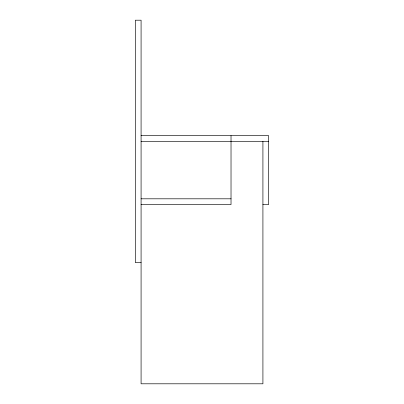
<?xml version="1.0" encoding="UTF-8"?>
<svg xmlns="http://www.w3.org/2000/svg" width="404" height="404" viewBox="0 0 404 404"><rect width="100%" height="100%" fill="white"/><g stroke="black" fill="none" stroke-linecap="round" stroke-linejoin="round"><path stroke-width="0.61" d="M141.082 135.658L268.66 135.658L268.66 204.55L262.918 204.55M141.082 141.4L268.66 141.4M141.082 198.808L231.022 198.808M141.082 204.55L231.022 204.55L231.022 135.658M141.082 262.6L135.34 262.6L135.34 20.2L141.082 20.2L141.082 383.8L262.918 383.8L262.918 141.4"/></g></svg>
